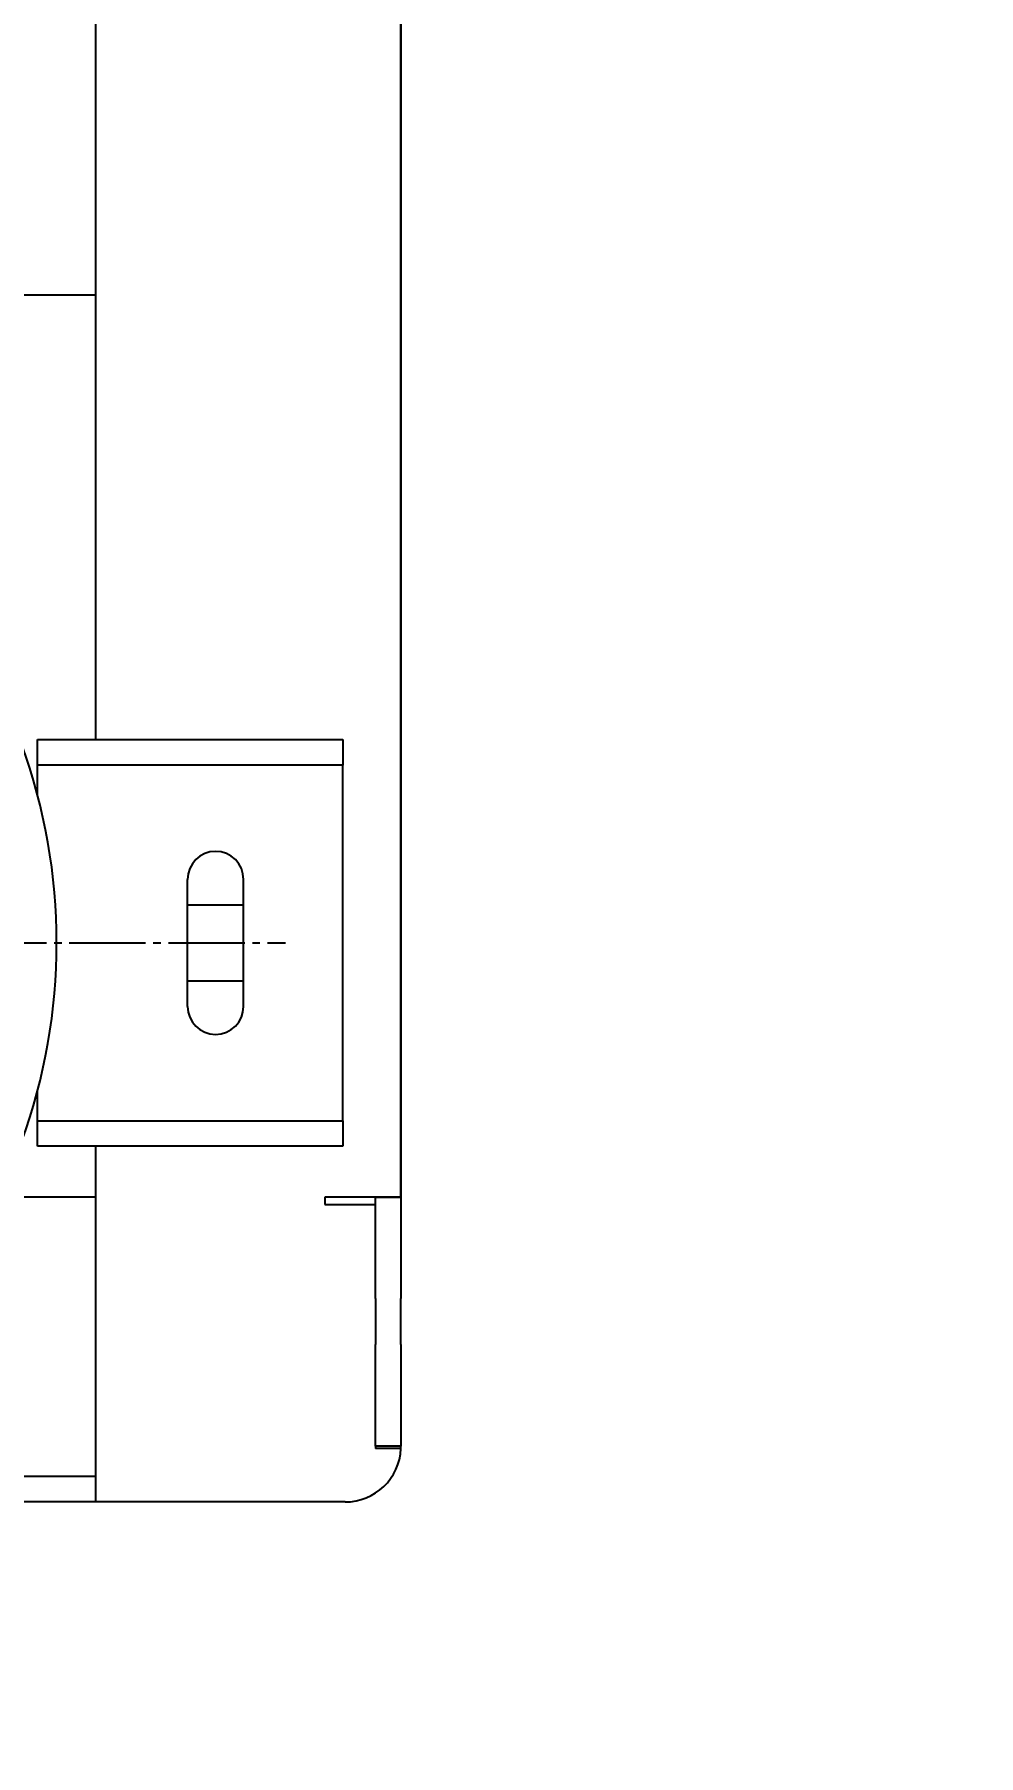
# Model space of a CAD drawing. Header units: millimetres. Extents: x 3795014 to 4300160, y 3869364 to 4016788.
# Drawn here: x 3878584.9 to 3878770.6, y 4009792.7 to 4010131.3 of the extents above; entities that cross this region are included whole.
import ezdxf
from ezdxf import colors
from ezdxf.entities.mleader import LeaderData, LeaderLine
from ezdxf.math import Vec2, Vec3

# ---------------------------------------------------------------- set-up
doc = ezdxf.new("R2010")
doc.units = ezdxf.units.MM
doc.linetypes.add('K5LT_AXLED', pattern=[19.5, 15, -1.5, 1.5, -1.5])
doc.linetypes.add('K5LT_BASIC', pattern=[0])
doc.layers.add('выноска', color=7, linetype='Continuous', lineweight=18)
doc.layers.add('Системный слой', color=7, linetype='Continuous')
doc.styles.add('ISOCPEUR', font='isocpeur.ttf')

# ---------------------------------------------------------------- blocks, each defined once
blk = doc.blocks.new('_BoxFilled')
at = {"color": 0, "linetype": 'ByBlock', "lineweight": -2}
blk.add_line((-0.5, 0), (-1, 0), dxfattribs=at)
at = {"color": 0, "linetype": 'ByBlock', "lineweight": 20}
blk.add_solid([(-0.5, 0.5), (0.5, 0.5), (-0.5, -0.5), (0.5, -0.5)], dxfattribs=at)

msp = doc.modelspace()

# ---------------------------------------------------------------- linework, layer by layer
at = {"layer": 'Системный слой', "linetype": 'K5LT_BASIC'}
for p, q in [((3878656.96, 4009902.59), (3878656.96, 4010335.09)), ((3878656.96, 4010335.09), (3878656.96, 4009902.59)), ((3878596.96, 4009992.59), (3878596.96, 4010150.09)), ((3878596.96, 4010080.09), (3878596.96, 4010129.09)), ((3878532.22, 4010080.09), (3878596.96, 4010080.09)), ((3878585.49, 4009992.59), (3878645.49, 4009992.59)), ((3878585.49, 4009987.59), (3878585.49, 4009992.59)), ((3878645.49, 4009992.59), (3878645.49, 4009987.59)), ((3878585.49, 4009981.59), (3878585.49, 4009987.59)), ((3878645.49, 4009987.59), (3878585.49, 4009987.59)), ((3878645.49, 4009981.59), (3878645.49, 4009987.59)), ((3878645.49, 4009923.59), (3878645.49, 4009981.59)), ((3878614.99, 4009940.09), (3878614.99, 4009965.09)), ((3878625.99, 4009940.09), (3878625.99, 4009965.09)), ((3878614.99, 4009960.09), (3878625.99, 4009960.09)), ((3878625.99, 4009945.09), (3878614.99, 4009945.09)), ((3878585.49, 4009917.59), (3878585.49, 4009923.59)), ((3878645.49, 4009917.59), (3878645.49, 4009923.59)), ((3878585.49, 4009917.59), (3878645.49, 4009917.59)), ((3878585.49, 4009912.59), (3878585.49, 4009917.59)), ((3878645.49, 4009917.59), (3878645.49, 4009912.59)), ((3878645.49, 4009912.59), (3878585.49, 4009912.59)), ((3878596.96, 4009842.59), (3878596.96, 4009912.59)), ((3878596.96, 4009902.59), (3878572.14, 4009902.59)), ((3878645.96, 4009902.59), (3878641.96, 4009902.59)), ((3878641.96, 4009902.59), (3878641.96, 4009901.09)), ((3878656.96, 4009902.59), (3878645.96, 4009902.59)), ((3878651.96, 4009902.59), (3878656.96, 4009902.59)), ((3878651.96, 4009882.59), (3878651.96, 4009902.59)), ((3878656.96, 4009902.59), (3878656.96, 4009882.59)), ((3878641.96, 4009901.09), (3878651.96, 4009901.09)), ((3878651.96, 4009882.59), (3878651.96, 4009873.59)), ((3878656.96, 4009873.59), (3878656.96, 4009882.59)), ((3878651.96, 4009853.59), (3878651.96, 4009873.59)), ((3878656.96, 4009873.59), (3878656.96, 4009853.59)), ((3878656.96, 4009853.59), (3878651.96, 4009853.59)), ((3878651.96, 4009853.59), (3878651.96, 4009853.09)), ((3878656.96, 4009853.09), (3878651.96, 4009853.09)), ((3878596.96, 4009847.59), (3878505.79, 4009847.59)), ((3878596.96, 4009842.59), (3878352.96, 4009842.59)), ((3878645.97, 4009842.59), (3878596.96, 4009842.59))]:
    msp.add_line(p, q, dxfattribs=at)
at = {"layer": 'Системный слой', "linetype": 'K5LT_AXLED'}
msp.add_line((3878474.72, 4009952.59), (3878634.22, 4009952.59), dxfattribs=at)
at = {"layer": 'Системный слой', "linetype": 'K5LT_BASIC'}
for centre, radius, start, end in [((3878474.72, 4009952.59), 114.5, 340.0104, 19.9896), ((3878620.49, 4009965.09), 5.5, 0, 180), ((3878620.49, 4009940.09), 5.5, 180, 0), ((3878645.97, 4009853.59), 11, 270, 357.3947), ((3878645.96, 4009853.59), 11, 357.3947, 0)]:
    msp.add_arc(centre, radius, start, end, dxfattribs=at)

# ---------------------------------------------------------------- leaders
at = {"layer": 'выноска', "lineweight": 20, "ltscale": 100}
ml = msp.add_multileader_mtext('Standard', dxfattribs=at)
ml.set_content('17', color=256, style='ISOCPEUR')
ml.set_leader_properties()
ml.set_arrow_properties(name='BOXFILLED')
ml.build(insert=Vec2(0, 0))
ml.multileader.update_dxf_attribs({"text_left_attachment_type": 6, "text_right_attachment_type": 6, "dogleg_length": 0.36, "arrow_head_size": 100, "scale": 50})
ctx = ml.context
ctx.base_point, ctx.scale, ctx.char_height, ctx.arrow_head_size, ctx.landing_gap_size, ctx.plane_origin = Vec3(3879430.24, 4011406.52), 50, 125, 100, 4.5, Vec3(3879473.71, 4010915.86)
ctx.left_attachment, ctx.right_attachment = 6, 6
notes = []
notes.append((ctx, [(1, (1, 1, 0), (3879412.24, 4011406.52), (1, 0), 18, [(0, [(3878731.23, 4009471.15)], 0, [])])]))
ctx.mtext.insert, ctx.mtext.flow_direction = Vec3(3879434.74, 4011556.52), 5
for ctx, leaders in notes:
    for number, flags, end, landing, length, lines in leaders:
        leader = LeaderData()
        leader.index, (leader.has_last_leader_line, leader.has_dogleg_vector, leader.attachment_direction) = number, flags
        leader.last_leader_point, leader.dogleg_vector, leader.dogleg_length = Vec3(end), Vec3(landing), length
        for number, points, colour, breaks in lines:
            line = LeaderLine()
            line.index, line.vertices, line.color, line.breaks = number, Vec3.list(points), colors.encode_raw_color(colour), breaks
            leader.lines.append(line)
        ctx.leaders.append(leader)

doc.saveas('drawing.dxf')
